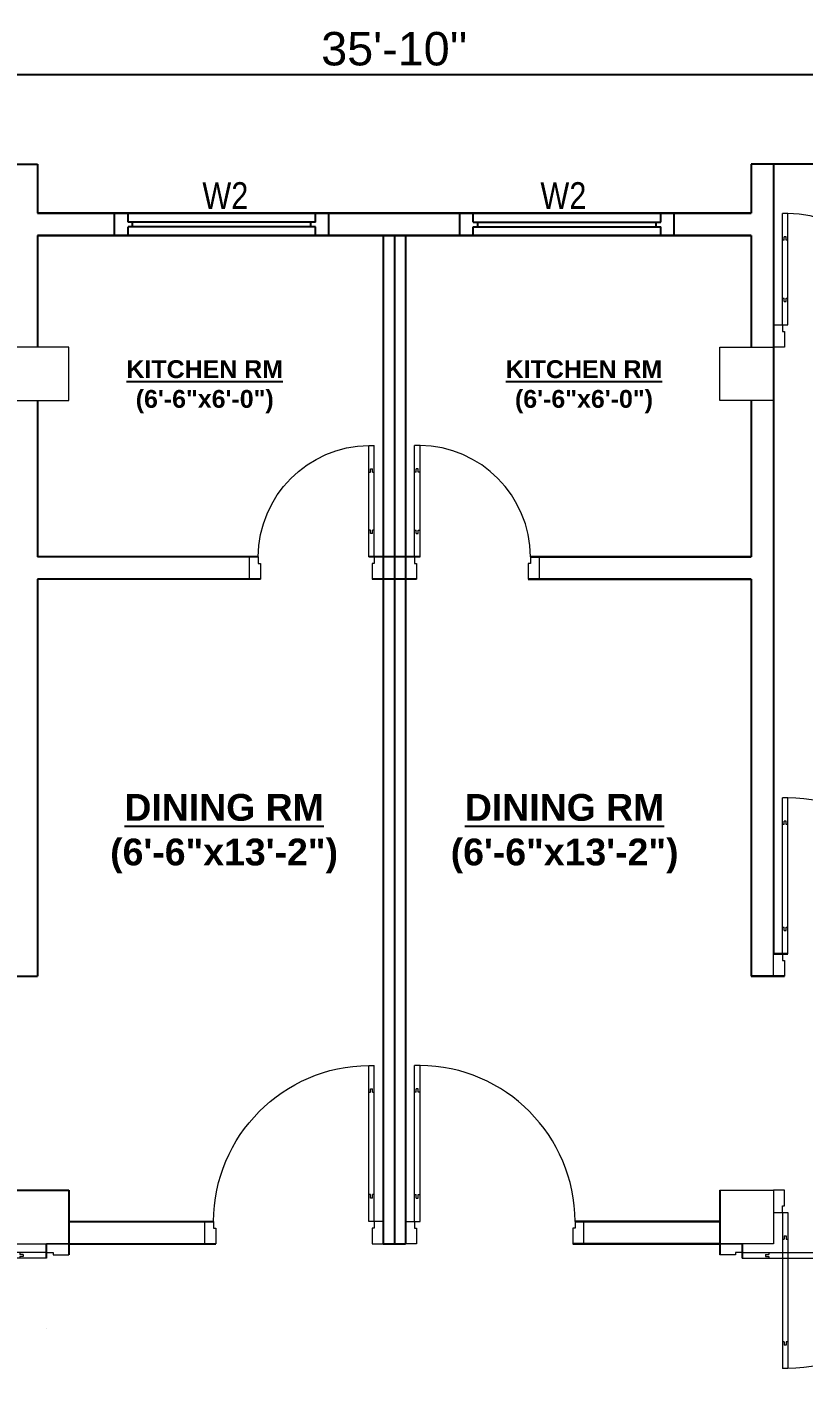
# Model space of a CAD drawing. Header units: inches. Extents: x -4010 to 92088, y -38563 to -1318.
# Drawn here: x 43216 to 43390, y -25872.7 to -25570.3 of the extents above; entities that cross this region are included whole.
import ezdxf

# ---------------------------------------------------------------- set-up
doc = ezdxf.new("R2010")
doc.units = ezdxf.units.IN
doc.header["$MEASUREMENT"] = 0
doc.header["$PDMODE"] = 99
for name, color, linetype, lineweight in [('1-FOUNDATION DIM', 31, 'Continuous', 5), ('Colour 09', 210, 'Continuous', 9), ('door', 132, 'Continuous', 15), ('RAILING', 2, 'Continuous', 13)]:
    doc.layers.add(name, color=color, linetype=linetype, lineweight=lineweight)
for name, color, linetype in [('Brick wall', 3, 'Continuous'), ('col', 5, 'Continuous'), ('Hatch', 3, 'Continuous'), ('TEX', 7, 'Continuous'), ('WINDOOR', 7, 'Continuous')]:
    doc.layers.add(name, color=color, linetype=linetype)
doc.styles.add('ARIAL', font='arial.ttf')
doc.styles.get("Standard").update_dxf_attribs({"font": 'ARIALN.TTF'})
doc.dimstyles.new('3-8', dxfattribs={"dimscale": 1.25, "dimtxt": 6, "dimasz": 2, "dimexe": 0.18, "dimexo": 6, "dimgap": 0, "dimtad": 0, "dimdec": 0, "dimzin": 3, "dimdsep": 46, "dimlunit": 3, "dimtxsty": 'ARIAL', "dimblk": 'DD', "dimcen": 1, "dimse1": 1, "dimse2": 1, "dimclrd": 256, "dimclrt": 256, "dimadec": 0, "dimazin": 0, "dimtfac": 0.5, "dimtdec": 0, "dimtmove": 2, "dimatfit": 0, "dimfxl": 0.18, "dimtvp": 0.75, "dimfrac": 1, "dimtolj": 1, "dimtzin": 0, "dimarcsym": 0})

# ---------------------------------------------------------------- blocks, each defined once
blk = doc.blocks.new('A$C30843580')
at = {"layer": 'Colour 09'}
for p, q in [((0, 12), (12, 12)), ((0, 0), (0, 12)), ((12, 12), (12, 0)), ((12, 0), (0, 0))]:
    blk.add_line(p, q, dxfattribs=at)
blk = doc.blocks.new('D30')
at = {"layer": 'door'}
for p, q in [((2, 5), (2, 29.97)), ((3.25, 29.97), (2, 29.97)), ((3.25, 5), (3.25, 29.97)), ((2.4, 23.97), (2.4, 24.72)), ((2.85, 24.72), (2.4, 24.72)), ((2.85, 23.97), (2.85, 24.72)), ((2.4, 23.97), (2, 23.97)), ((3.25, 23.97), (2.85, 23.97)), ((2, 11), (2.4, 11)), ((2.4, 10.25), (2.4, 11)), ((2.4, 10.25), (2.85, 10.25)), ((2.85, 10.25), (2.85, 11)), ((2.85, 11), (3.25, 11)), ((0, 0), (0, 5)), ((0, 5), (2, 5)), ((2, 5), (2, 3.5)), ((2, 5), (3.25, 5)), ((2, 3.5), (2.5, 3.5)), ((2.5, 3.5), (2.5, 0)), ((28, 3.5), (27.5, 3.5)), ((27.5, 3.5), (27.5, 0)), ((30, 5), (28, 5)), ((28, 5), (28, 3.5)), ((30, 0), (30, 5)), ((2.5, 0), (0, 0)), ((27.5, 0), (30, 0))]:
    blk.add_line(p, q, dxfattribs=at)
blk.add_arc((2.89, 4.86), 25.11, 0.3204, 89.1727, dxfattribs=at)
blk = doc.blocks.new("Windoo 4'")
at = {"layer": 'WINDOOR'}
for p, q in [((24, 5), (-24, 5)), ((-24, 5), (-24, 0)), ((-21, 5), (-21, 3)), ((24, 5), (21, 5)), ((21, 5), (21, 3)), ((24, 5), (24, 0)), ((24, 0), (-24, 0)), ((-24, 0), (-21, 0)), ((21, 3), (-21, 3)), ((21, 2), (-21, 2)), ((-21, 2), (-21, 0)), ((-20, 3), (-20, 2)), ((20, 3), (20, 2)), ((21, 2), (21, 0)), ((21, 0), (24, 0))]:
    blk.add_line(p, q, dxfattribs=at)
blk = doc.blocks.new('D40')
at = {"layer": 'door'}
for p, q in [((2, 5), (2, 39.97)), ((3.25, 39.97), (2, 39.97)), ((3.25, 5), (3.25, 39.97)), ((2.4, 33.97), (2, 33.97)), ((2.4, 33.97), (2.4, 34.72)), ((2.85, 34.72), (2.4, 34.72)), ((2.85, 33.97), (2.85, 34.72)), ((3.25, 33.97), (2.85, 33.97)), ((2, 11), (2.4, 11)), ((2.4, 10.25), (2.4, 11)), ((2.4, 10.25), (2.85, 10.25)), ((2.85, 10.25), (2.85, 11)), ((2.85, 11), (3.25, 11)), ((0, 0), (0, 5)), ((0, 5), (2, 5)), ((2, 5), (2, 3.5)), ((2, 5), (3.25, 5)), ((2, 3.5), (2.5, 3.5)), ((2.5, 3.5), (2.5, 0)), ((38, 3.5), (37.5, 3.5)), ((37.5, 3.5), (37.5, 0)), ((40, 5), (38, 5)), ((38, 5), (38, 3.5)), ((40, 0), (40, 5)), ((2.5, 0), (0, 0)), ((37.5, 0), (40, 0))]:
    blk.add_line(p, q, dxfattribs=at)
blk.add_arc((2.88, 4.86), 35.12, 0.2318, 89.393, dxfattribs=at)
blk = doc.blocks.new('DD')
for p, q in [((0, 1.6), (0, -1.6)), ((-1.6, 0), (1.6, 0))]:
    blk.add_line(p, q)
at = {"const_width": 0.3}
blk.add_lwpolyline([(-0.15, 0, 1), (0.15, 0, 1)], format="xyb", close=True, dxfattribs=at)
blk = doc.blocks.new('*D838')
at = {"layer": 'col', "lineweight": -2}
blk.add_line((43078.88, -25580.99), (43517.88, -25580.99), dxfattribs=at)
at = {"layer": 'Defpoints', "color": 0}
for p in [(43520.38, -25580.99), (43076.38, -25601.09), (43520.38, -25601.09)]:
    blk.add_point(p, dxfattribs=at)
at = {"layer": 'col', "lineweight": -2, "xscale": 2.5, "yscale": 2.5, "zscale": 2.5, "rotation": 180}
blk.add_blockref('DD', (43076.38, -25580.99), dxfattribs=at)
at = {"layer": 'col', "lineweight": -2, "xscale": 2.5, "yscale": 2.5, "zscale": 2.5}
blk.add_blockref('DD', (43520.38, -25580.99), dxfattribs=at)
at = {"layer": 'col', "insert": (43298.38, -25575.24), "char_height": 7.5, "attachment_point": 5, "style": 'ARIAL'}
blk.add_mtext("\\A1;35'-10''", dxfattribs=at)

msp = doc.modelspace()

# ---------------------------------------------------------------- linework, layer by layer
at = {"layer": 'Brick wall'}
for p, q in [((43218.417, -25601.089), (43218.417, -25612.089)), ((43378.337, -25601.089), (43378.337, -25612.089)), ((43383.337, -25601.089), (43383.337, -25778.089)), ((43378.337, -25612.089), (43218.417, -25612.089)), ((43218.417, -25612.089), (43378.337, -25612.089)), ((43383.337, -25612.089), (43383.337, -25778.089)), ((43378.337, -25617.089), (43218.417, -25617.089)), ((43218.417, -25617.089), (43218.417, -25642.089)), ((43218.417, -25617.089), (43378.337, -25617.089)), ((43295.877, -25617.089), (43295.877, -25843.089)), ((43298.377, -25617.089), (43298.377, -25843.089)), ((43300.877, -25617.089), (43300.877, -25843.089)), ((43378.337, -25617.089), (43378.337, -25642.089)), ((43378.337, -25617.089), (43378.337, -25642.089)), ((43218.417, -25654.089), (43218.417, -25689.089)), ((43378.337, -25654.089), (43378.337, -25689.089)), ((43378.337, -25654.089), (43378.337, -25689.089)), ((43267.877, -25689.089), (43218.417, -25689.089)), ((43304.127, -25689.089), (43292.627, -25689.089)), ((43378.337, -25689.089), (43328.877, -25689.089)), ((43328.877, -25689.089), (43378.337, -25689.089)), ((43268.377, -25694.089), (43218.417, -25694.089)), ((43218.417, -25694.089), (43218.417, -25783.089)), ((43303.377, -25694.089), (43293.377, -25694.089)), ((43378.337, -25694.089), (43328.377, -25694.089)), ((43328.377, -25694.089), (43378.337, -25694.089)), ((43378.337, -25694.089), (43378.337, -25783.089)), ((43378.337, -25694.089), (43378.337, -25783.089)), ((43383.337, -25778.089), (43386.587, -25778.089)), ((43386.587, -25778.089), (43383.337, -25778.089)), ((43210.917, -25783.089), (43218.417, -25783.089)), ((43378.337, -25783.089), (43385.837, -25783.089)), ((43385.837, -25783.089), (43378.337, -25783.089)), ((43210.917, -25831.089), (43225.417, -25831.089)), ((43225.417, -25831.089), (43225.417, -25845.589)), ((43371.337, -25831.089), (43371.337, -25845.589)), ((43371.337, -25831.089), (43371.337, -25845.589)), ((43225.417, -25838.089), (43257.877, -25838.089)), ((43338.877, -25838.089), (43371.337, -25838.089)), ((43371.337, -25838.089), (43338.877, -25838.089)), ((43225.417, -25843.089), (43258.377, -25843.089)), ((43338.377, -25843.089), (43371.337, -25843.089)), ((43371.337, -25843.089), (43338.377, -25843.089)), ((43371.337, -25843.089), (43371.337, -25845.589)), ((43376.337, -25843.089), (43376.337, -25846.339)), ((43376.337, -25843.089), (43376.337, -25846.339))]:
    msp.add_line(p, q, dxfattribs=at)
at = {"layer": 'col'}
for p, q in [((43076.377, -25601.089), (43218.417, -25601.089)), ((43520.377, -25601.089), (43378.337, -25601.089)), ((43295.877, -25843.089), (43300.877, -25843.089))]:
    msp.add_line(p, q, dxfattribs=at)
at = {"layer": 'Hatch'}
msp.add_line((43220.417, -25846.339), (43220.417, -25843.089), dxfattribs=at)
at = {"layer": 'RAILING'}
msp.add_line((43220.417, -25862.089), (43220.417, -25862.089), dxfattribs=at)

# ---------------------------------------------------------------- block references
at = {"layer": '1-FOUNDATION DIM'}
for name, p in [('D30', (43383.337, -25642.089)), ('D30', (43300.877, -25694.089)), ('D40', (43383.337, -25783.089)), ('D40', (43300.877, -25843.089)), ('D40', (43300.877, -25843.089))]:
    msp.add_blockref(name, p, dxfattribs=at)
at = {"layer": '1-FOUNDATION DIM', "xscale": -1}
for name, p in [('D30', (43295.877, -25694.089)), ('D40', (43295.877, -25843.089))]:
    msp.add_blockref(name, p, dxfattribs=at)
for p, rotation in [((43383.337, -25831.089), 180), ((43383.337, -25831.089), 180), ((43225.417, -25843.089), 90)]:
    msp.add_blockref('D40', p, dxfattribs=dict(at, rotation=rotation))
at = {"layer": '1-FOUNDATION DIM', "rotation": 270}
msp.add_blockref('D40', (43371.337, -25843.089), dxfattribs=at)
at = {"layer": 'Brick wall', "xscale": -1, "rotation": 180}
msp.add_blockref("Windoo 4'", (43259.684, -25612.089), dxfattribs=at)
at = {"layer": 'Brick wall', "rotation": 180}
msp.add_blockref("Windoo 4'", (43337.071, -25612.089), dxfattribs=at)
at = {"layer": 'Colour 09', "xscale": -1}
for p in [(43225.417, -25654.089), (43225.417, -25843.089)]:
    msp.add_blockref('A$C30843580', p, dxfattribs=at)
at = {"layer": 'Colour 09'}
for p in [(43371.337, -25654.089), (43371.337, -25654.089), (43371.337, -25843.089), (43371.337, -25843.089)]:
    msp.add_blockref('A$C30843580', p, dxfattribs=at)

# ---------------------------------------------------------------- texts
at = {"layer": 'TEX', "linetype": 'ByBlock', "char_height": 6, "width": 18.77154}
for insert, attachment_point in [((43255.339, -25605.114), 1), ((43341.416, -25605.114), 3)]:
    msp.add_mtext('W2', dxfattribs=dict(at, insert=insert, attachment_point=attachment_point))
at = {"layer": 'TEX', "attachment_point": 5}
for s, insert, char_height, width in [('{\\fArial|b1|i0|c0|p34;\\LKITCHEN RM\\P\\l(6\'-6"x6\'-0")}', (43255.877, -25650.962), 4, 86.60934), ('{\\fArial|b1|i0|c0|p34;\\LKITCHEN RM\\P\\l(6\'-6"x6\'-0")}', (43340.877, -25650.962), 4, 86.60934), ('{\\fArial|b1|i0|c0|p34;\\LDINING RM\\P\\l(6\'-6"x13\'-2")}', (43260.215, -25751.17), 6, 77.58745), ('{\\fArial|b1|i0|c0|p34;\\LDINING RM\\P\\l(6\'-6"x13\'-2")}', (43336.54, -25751.17), 6, 77.58745)]:
    msp.add_mtext(s, dxfattribs=dict(at, insert=insert, char_height=char_height, width=width))

# ---------------------------------------------------------------- dimensions: what is measured, and where the dimension line sits
at = {"layer": 'col'}
dim = msp.add_linear_dim(base=(43520.377, -25580.989), p1=(43076.377, -25601.089), p2=(43520.377, -25601.089), text="35'-10''", dimstyle='3-8', dxfattribs=at)
dim.commit()
dim.dimension.update_dxf_attribs({"geometry": '*D838', "text_midpoint": (43298.377, -25575.242)})

doc.saveas('drawing.dxf')
